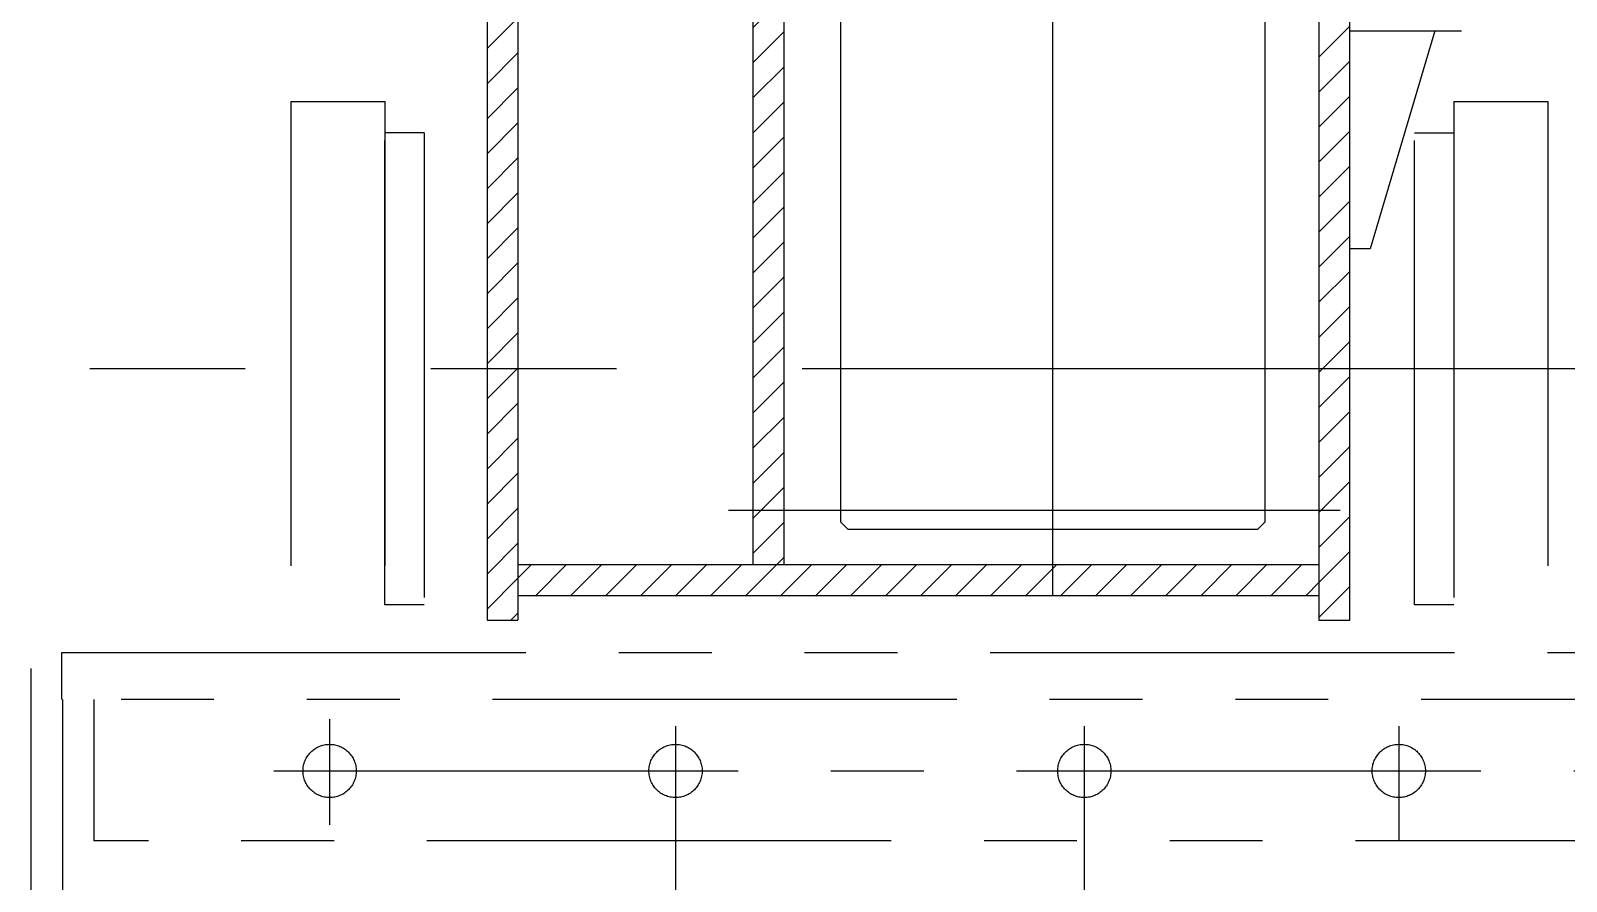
# Model space of a CAD drawing. Header units: millimetres. Extents: x 0 to 12600, y -338 to 8910.
# Drawn here: x 1569 to 2810, y 3854 to 4541 of the extents above; entities that cross this region are included whole.
import ezdxf

# ---------------------------------------------------------------- set-up
doc = ezdxf.new("R2010")
doc.units = ezdxf.units.MM
doc.header["$LTSCALE"] = 300
doc.linetypes.add('G', pattern=[2, 1.25, -0.25, 0.25, -0.25])
doc.linetypes.add('K', pattern=[2.5, 1.25, -0.25, 0.25, -0.25, 0.25, -0.25])
for name, color, linetype in [('01', 7, 'Continuous'), ('02', 1, 'Continuous'), ('05', 142, 'G'), ('07', 6, 'K')]:
    doc.layers.add(name, color=color, linetype=linetype)
pattern_1 = [(45, (-1472.549, 2558.523), (-14.142136, 14.142136), [])]

# ---------------------------------------------------------------- blocks, each defined once
blk = doc.blocks.new('re')
at = {"layer": '05', "color": 142, "linetype": 'G'}
for p, q in [((28088.8, 11043.9), (28088.8, 10268.5)), ((28419, 11043.9), (28419, 10268.5)), ((27764.3, 11007.7), (31872.9, 11007.7))]:
    blk.add_line(p, q, dxfattribs=at)
at = {"layer": '07', "color": 6, "linetype": 'K'}
for p, q in [((27778, 11548.3), (27778, 11103.3)), ((27778, 11548.3), (27854, 11548.3)), ((27854, 11548.3), (27854, 11103.3)), ((28717.5, 11548.3), (28717.5, 11103.3)), ((28717.5, 11548.3), (28793.5, 11548.3)), ((28793.5, 11548.3), (28793.5, 11103.3)), ((27885.7, 11522.8), (27854, 11522.8)), ((27854, 11141.8), (27854, 11522.8)), ((27885.7, 11522.8), (27885.7, 11141.8)), ((28685.7, 11141.8), (28685.7, 11522.8)), ((28685.7, 11522.8), (28717.5, 11522.8)), ((28717.5, 11522.8), (28717.5, 11141.8)), ((27885.7, 11141.8), (27854, 11141.8)), ((28717.5, 11141.8), (28685.7, 11141.8)), ((27593, 11103.3), (29816, 11103.3)), ((27593, 11065.3), (27593, 11103.3)), ((27568, 11090.3), (27568, 10176.3)), ((29816, 11065.3), (27568, 11065.3)), ((27593.5, 11065.3), (27593.5, 10354.3)), ((27619, 11065.3), (27619, 10951.3)), ((27809.4, 11049.5), (27809.4, 10964.2)), ((28673, 11043.9), (28673, 10951.3)), ((32013, 10951.3), (27619, 10951.3))]:
    blk.add_line(p, q, dxfattribs=at)
for centre in [(27809.4, 11007.7), (28088.8, 11007.7), (28419, 11007.7), (28673, 11007.7)]:
    blk.add_circle(centre, 21.5, dxfattribs=at)

msp = doc.modelspace()

# ---------------------------------------------------------------- hatches: boundary and pattern name
at = {"layer": '02', "ltscale": 2}
h = msp.add_hatch(dxfattribs=at)
h.set_pattern_fill('_USER', color=256, scale=20, angle=45, style=0, pattern_type=0)
h.set_pattern_definition(pattern_1)
h.paths.add_polyline_path([(1962.91, 4989.95), (1937.91, 4989.95), (1937.91, 4267.95), (1962.91, 4267.95)])
h.paths.add_polyline_path([(1962.91, 4267.95), (1937.91, 4267.95), (1937.91, 4064.95), (1962.91, 4064.95)])
h.paths.add_polyline_path([(2177.91, 4267.95), (2152.91, 4267.95), (2152.91, 4109.95), (2177.91, 4109.95)])
h.paths.add_polyline_path([(2177.91, 5061.58), (2152.91, 5061.58), (2152.91, 4267.95), (2177.91, 4267.95)])
h.paths.add_polyline_path([(2634.91, 4564.38), (2609.91, 4564.38), (2609.91, 4267.95), (2634.91, 4267.95)])
h.paths.add_polyline_path([(2634.91, 4267.95), (2609.91, 4267.95), (2609.91, 4064.95), (2634.91, 4064.95)])
at = {"layer": '02', "linetype": 'Continuous', "ltscale": 2}
h = msp.add_hatch(dxfattribs=at)
h.set_pattern_fill('_USER', color=1, scale=20, angle=45, style=0, pattern_type=0)
h.set_pattern_definition(pattern_1)
h.paths.add_polyline_path([(1962.91, 4109.95), (1962.91, 4084.95), (2394.91, 4084.95), (2394.91, 4109.95)])
h.paths.add_polyline_path([(2609.91, 4084.95), (2609.91, 4109.95), (2394.91, 4109.95), (2394.91, 4084.95)])

# ---------------------------------------------------------------- linework, layer by layer
at = {"ltscale": 2}
for p, q in [((1962.91, 4109.95), (2609.91, 4109.95)), ((1962.91, 4084.95), (2609.91, 4084.95)), ((1937.91, 4064.95), (1962.91, 4064.95)), ((1937.91, 4064.95), (1962.91, 4064.95)), ((2609.91, 4064.95), (2634.91, 4064.95))]:
    msp.add_line(p, q, dxfattribs=at)
at = {"layer": '01', "ltscale": 2}
for p, q in [((2152.91, 4109.95), (2152.91, 5334.95)), ((2177.91, 4109.95), (2177.91, 5334.95)), ((2223.41, 5334.93), (2223.41, 4144.52)), ((2566.41, 4144.52), (2566.41, 5334.95)), ((1937.91, 4989.95), (1937.91, 4064.95)), ((1962.91, 4989.95), (1962.91, 4064.95)), ((2634.91, 4540.95), (2725.11, 4540.95)), ((2223.41, 4144.52), (2229.41, 4138.52)), ((2560.41, 4138.52), (2566.41, 4144.52)), ((2229.41, 4138.52), (2560.41, 4138.52))]:
    msp.add_line(p, q, dxfattribs=at)
at = {"layer": '01', "color": 7, "linetype": 'Continuous', "ltscale": 2}
for p, q in [((2634.91, 4064.95), (2634.91, 5334.95)), ((2609.91, 4564.38), (2609.91, 4064.95)), ((2703.48, 4540.95), (2651.26, 4364.95)), ((2651.26, 4364.95), (2634.91, 4364.95))]:
    msp.add_line(p, q, dxfattribs=at)
at = {"layer": '05', "color": 4, "linetype": 'G', "ltscale": 2}
msp.add_line((2394.91, 4084.95), (2394.91, 6665.47), dxfattribs=at)
at = {"layer": '05', "ltscale": 2}
for p, q in [((2942.43, 4267.95), (1616.93, 4267.95)), ((2132.91, 4153.93), (2627.02, 4153.93))]:
    msp.add_line(p, q, dxfattribs=at)

# ---------------------------------------------------------------- block references
at = {"layer": '01', "ltscale": 2}
msp.add_blockref('re', (-25998.65, -7064.37), dxfattribs=at)

doc.saveas('drawing.dxf')
